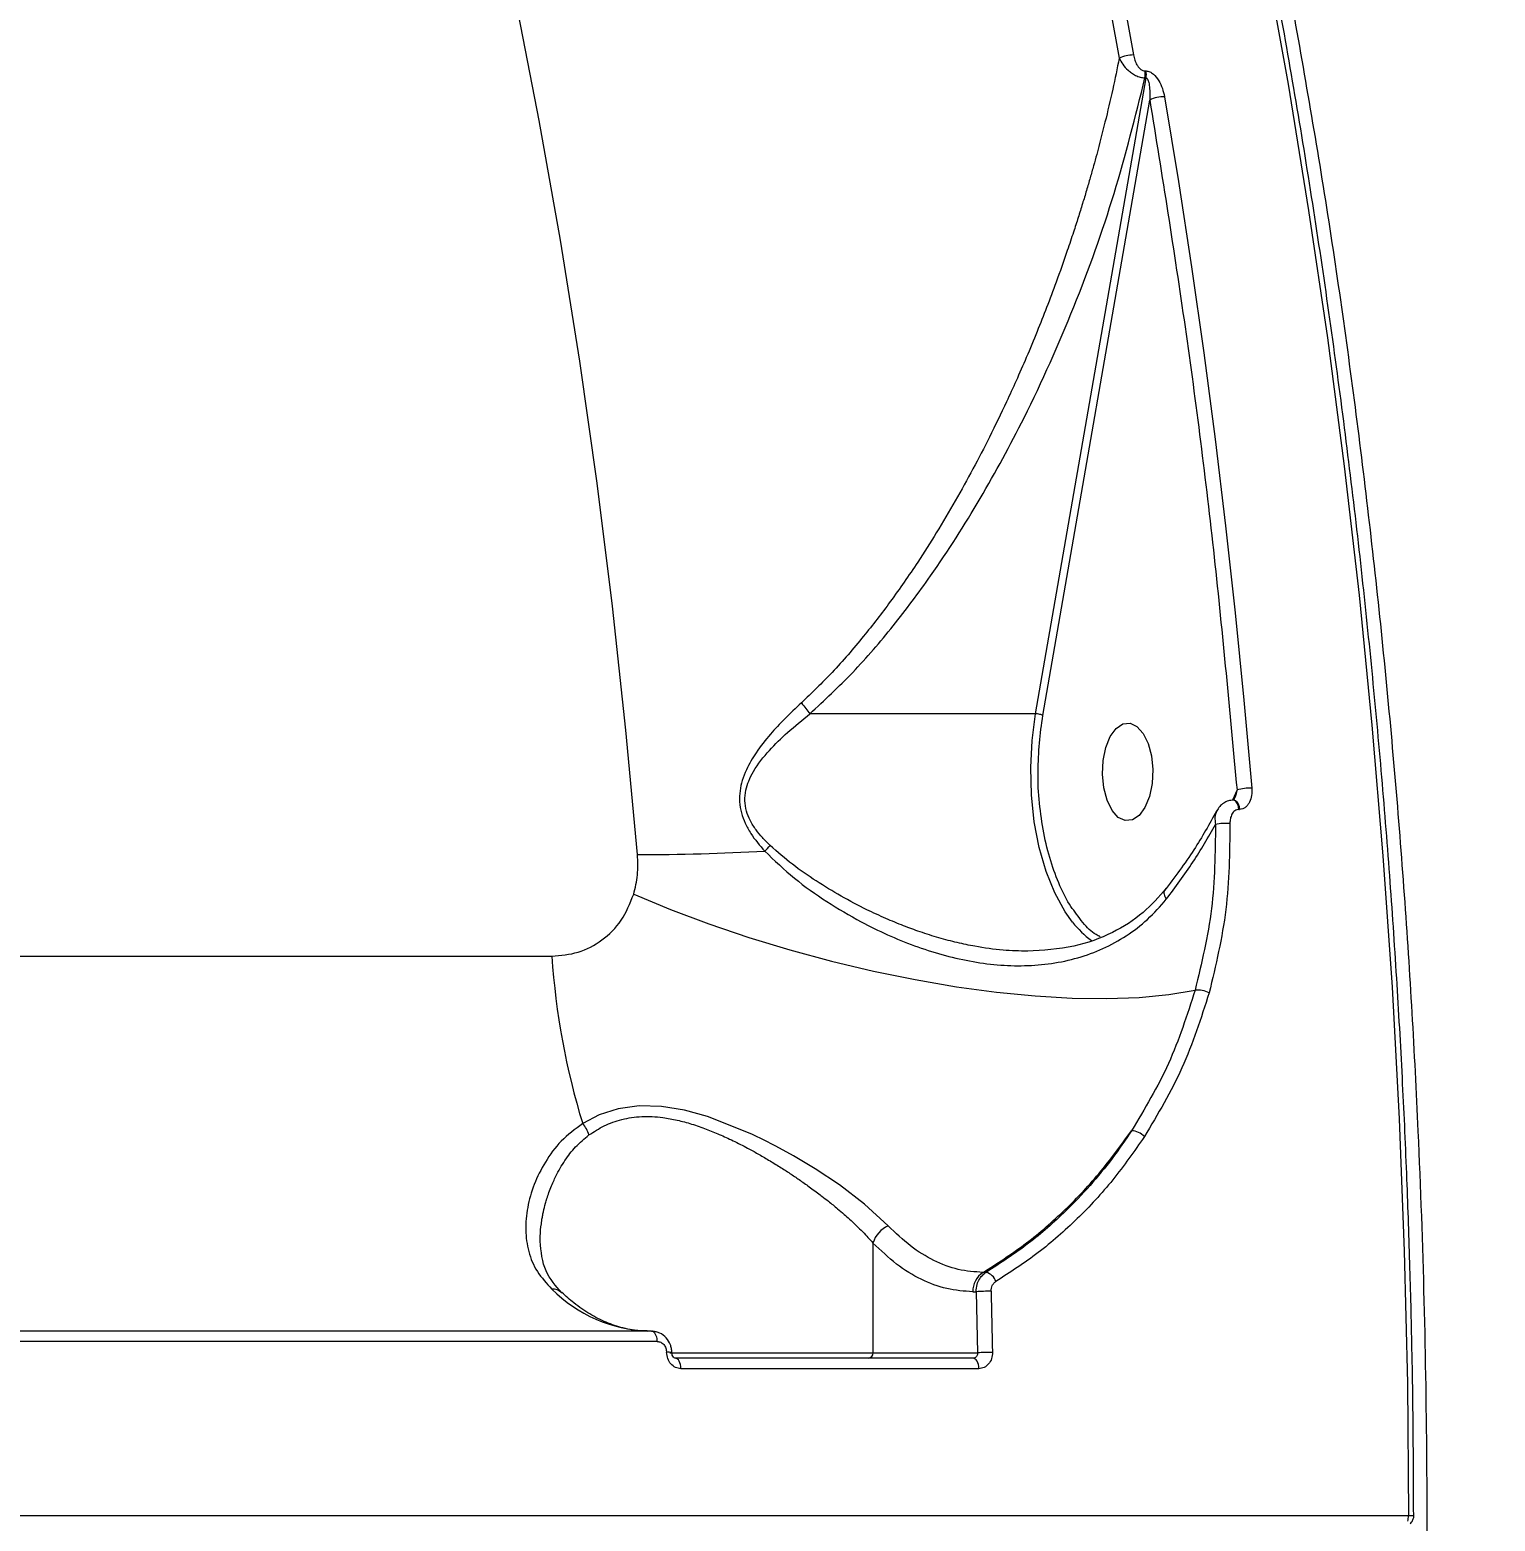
# Model space of a CAD drawing. Header units: millimetres. Extents: x -6234 to 7498, y -6127 to 5103.
# Drawn here: x 3789 to 3923.9, y -1459 to -1321.7 of the extents above; entities that cross this region are included whole.
import ezdxf

# ---------------------------------------------------------------- set-up
doc = ezdxf.new("R2010")
doc.units = ezdxf.units.MM
for name, color, linetype in [('DIKOM_ОБЪЕКТ', 7, 'Continuous'), ('DIKOM_РАЗМЕР_ЗОНА', 7, 'Continuous'), ('DIKOM_РАЗМЕР_ОБЪЕКТА', 7, 'Continuous')]:
    doc.layers.add(name, color=color, linetype=linetype)
doc.styles.add('style1', font='arial.ttf', dxfattribs={"width": 0.8})
doc.dimstyles.new('1-50', dxfattribs={"dimtxt": 300, "dimasz": 200, "dimexe": 100, "dimexo": 0, "dimgap": 100, "dimtad": 1, "dimtxsty": 'style1', "dimcen": 200, "dimclrd": 7, "dimclre": 7, "dimclrt": 7, "dimadec": 1, "dimazin": 2, "dimtfac": 1, "dimtmove": 0, "dimatfit": 2, "dimfxl": 0, "dimlwd": 25, "dimlwe": 18, "dimarcsym": 0})

# ---------------------------------------------------------------- blocks, each defined once
blk = doc.blocks.new('*D10')
at = {"layer": 'Defpoints', "color": 0, "transparency": 16777216}
for p in [(5627.97, 903.07), (-3229.39, -1461.51), (5627.97, -5097.58)]:
    blk.add_point(p, dxfattribs=at)
at = {"layer": 'DIKOM_РАЗМЕР_ОБЪЕКТА', "color": 7, "lineweight": 18, "transparency": 16777216}
for p, q in [((5627.97, 903.07), (5627.97, -5197.58)), ((-3229.39, -1461.51), (-3229.39, -5197.58))]:
    blk.add_line(p, q, dxfattribs=at)
at = {"layer": 'DIKOM_РАЗМЕР_ОБЪЕКТА', "color": 7, "lineweight": 25, "transparency": 16777216}
blk.add_line((-3029.39, -5097.58), (5427.97, -5097.58), dxfattribs=at)
at = {"layer": 'DIKOM_РАЗМЕР_ОБЪЕКТА', "color": 7, "transparency": 16777216}
for points in [[(-3029.39, -5064.25), (-3029.39, -5130.92), (-3229.39, -5097.58)], [(5427.97, -5064.25), (5427.97, -5130.92), (5627.97, -5097.58)]]:
    blk.add_solid(points, dxfattribs=at)
at = {"layer": 'DIKOM_РАЗМЕР_ОБЪЕКТА', "color": 7, "lineweight": 40, "transparency": 16777216, "insert": (1488.3, -4844.41), "char_height": 300, "attachment_point": 5, "style": 'style1'}
blk.add_mtext('8850', dxfattribs=at)
blk = doc.blocks.new('*D13')
at = {"layer": 'Defpoints', "color": 0, "transparency": 16777216}
for p in [(7498.07, 1778.2), (-5229.39, -1831.36), (7498.07, -6026.74)]:
    blk.add_point(p, dxfattribs=at)
at = {"layer": 'DIKOM_РАЗМЕР_ЗОНА', "color": 7, "lineweight": 18, "transparency": 16777216}
for p, q in [((7498.07, 1778.2), (7498.07, -6126.74)), ((-5229.39, -1831.36), (-5229.39, -6126.74))]:
    blk.add_line(p, q, dxfattribs=at)
at = {"layer": 'DIKOM_РАЗМЕР_ЗОНА', "color": 7, "lineweight": 25, "transparency": 16777216}
blk.add_line((-5029.39, -6026.74), (7298.07, -6026.74), dxfattribs=at)
at = {"layer": 'DIKOM_РАЗМЕР_ЗОНА', "color": 7, "transparency": 16777216}
for points in [[(-5029.39, -5993.4), (-5029.39, -6060.07), (-5229.39, -6026.74)], [(7298.07, -5993.4), (7298.07, -6060.07), (7498.07, -6026.74)]]:
    blk.add_solid(points, dxfattribs=at)
at = {"layer": 'DIKOM_РАЗМЕР_ЗОНА', "color": 7, "transparency": 16777216, "insert": (1560.69, -5773.56), "char_height": 300, "attachment_point": 5, "style": 'style1'}
blk.add_mtext('12750', dxfattribs=at)

msp = doc.modelspace()

# ---------------------------------------------------------------- linework, layer by layer
at = {"layer": 'DIKOM_ОБЪЕКТ', "color": 7, "linetype": 'Continuous', "lineweight": 15}
for p, q in [((3891.669, -1325.525), (3891.774, -1325.525)), ((3881.606, -1384.694), (3891.774, -1326.164)), ((3891.669, -1326.164), (3891.774, -1326.164)), ((3882.278, -1384.856), (3892.119, -1328.205)), ((3881.606, -1384.694), (3860.822, -1384.694)), ((3900.144, -1391.693), (3899.725, -1392.655)), ((3899.878, -1392.644), (3899.803, -1392.644)), ((3900.311, -1393.486), (3900.386, -1393.486)), ((3537.056, -1407.003), (3837.064, -1407.003)), ((3866.631, -1433.404), (3866.631, -1443.506)), ((3877.045, -1436.109), (3876.761, -1436.109)), ((3875.821, -1437.893), (3876.129, -1437.893)), ((3876.129, -1437.893), (3876.259, -1443.506)), ((3846.238, -1441.506), (3775.093, -1441.506)), ((3846.753, -1442.465), (3775.608, -1442.465)), ((3846.238, -1441.506), (3846.33, -1441.522)), ((3847.939, -1443.506), (3866.631, -1443.506)), ((3875.859, -1444.006), (3848.429, -1444.006)), ((3866.631, -1443.506), (3876.259, -1443.506)), ((3876.374, -1444.971), (3848.944, -1444.971)), ((3915.932, -1458.503), (3501.063, -1458.503))]:
    msp.add_line(p, q, dxfattribs=at)
at = {"layer": 'DIKOM_ОБЪЕКТ', "color": 7, "linetype": 'Continuous', "lineweight": 15, "flags": 128}
for points in [[(3844.95, -1397.658), (3843.888, -1386.19), (3842.647, -1374.791), (3841.227, -1363.47), (3839.63, -1352.239), (3837.857, -1341.107), (3835.91, -1330.086), (3833.791, -1319.185), (3831.502, -1308.414), (3829.045, -1297.785), (3826.422, -1287.305), (3823.635, -1276.986), (3820.688, -1266.836), (3817.582, -1256.866), (3814.322, -1247.085), (3810.909, -1237.501), (3807.347, -1228.123), (3803.64, -1218.961), (3799.791, -1210.022), (3795.803, -1201.316), (3791.68, -1192.85), (3787.426, -1184.632)], [(3876.689, -1218.262), (3880.22, -1228.34), (3883.599, -1238.613), (3886.823, -1249.072), (3889.889, -1259.708), (3892.795, -1270.513), (3895.538, -1281.476), (3898.117, -1292.59), (3900.527, -1303.844), (3902.769, -1315.23), (3904.84, -1326.736), (3906.738, -1338.355), (3908.462, -1350.076), (3910.009, -1361.889), (3911.379, -1373.784), (3912.571, -1385.751), (3913.584, -1397.781), (3914.417, -1409.862), (3915.068, -1421.985), (3915.538, -1434.14), (3915.826, -1446.316), (3915.932, -1458.503)], [(3875.171, -1261.311), (3877.226, -1268.933), (3879.2, -1276.635), (3881.093, -1284.414), (3882.903, -1292.267), (3884.629, -1300.191), (3886.272, -1308.181), (3887.83, -1316.235), (3889.302, -1324.35)], [(3876.446, -1260.873), (3878.506, -1268.511), (3880.485, -1276.231), (3882.382, -1284.027), (3884.196, -1291.897), (3885.926, -1299.838), (3887.572, -1307.846), (3889.133, -1315.919), (3890.608, -1324.051)], [(3893.466, -1327.892), (3894.75, -1335.703), (3895.955, -1343.561), (3897.081, -1351.463), (3898.128, -1359.406), (3899.094, -1367.388), (3899.98, -1375.404), (3900.785, -1383.453), (3901.509, -1391.531)], [(3885.002, -1403.866), (3884.323, -1402.911), (3883.375, -1401.185), (3882.574, -1399.199), (3881.938, -1396.999), (3881.482, -1394.636), (3881.217, -1392.166), (3881.149, -1389.647), (3881.28, -1387.136), (3881.606, -1384.694)], [(3892.081, -1392.297), (3891.673, -1393.303), (3891.135, -1394.046), (3890.512, -1394.465), (3889.853, -1394.526), (3889.212, -1394.224), (3888.641, -1393.584), (3888.186, -1392.657), (3887.883, -1391.518), (3887.758, -1390.261), (3887.821, -1388.986), (3888.066, -1387.797), (3888.474, -1386.79), (3889.011, -1386.047), (3889.635, -1385.628), (3890.294, -1385.567), (3890.935, -1385.869), (3891.506, -1386.509), (3891.961, -1387.436), (3892.264, -1388.575), (3892.388, -1389.832), (3892.326, -1391.107), (3892.081, -1392.297)], [(3900.311, -1393.486), (3900.268, -1393.215), (3900.187, -1392.978), (3900.075, -1392.795), (3899.941, -1392.68), (3899.798, -1392.644)], [(3899.878, -1392.644), (3900.016, -1392.68), (3900.15, -1392.795), (3900.262, -1392.978), (3900.343, -1393.215), (3900.386, -1393.486)], [(3844.598, -1401.3), (3847.978, -1402.707), (3851.527, -1404.039), (3855.208, -1405.284), (3858.985, -1406.43), (3862.821, -1407.465), (3866.678, -1408.379), (3870.519, -1409.163), (3874.304, -1409.809), (3877.998, -1410.311), (3881.562, -1410.664), (3884.963, -1410.864), (3888.166, -1410.909), (3891.14, -1410.8), (3893.855, -1410.536), (3896.285, -1410.122)], [(3868.032, -1431.818), (3865.849, -1429.814), (3863.54, -1428.061), (3861.301, -1426.572), (3859.32, -1425.386), (3857.693, -1424.493), (3856.479, -1423.874), (3855.725, -1423.511), (3855.532, -1423.42), (3855.482, -1423.397), (3855.468, -1423.391), (3855.464, -1423.389), (3855.463, -1423.389), (3855.463, -1423.388), (3855.463, -1423.388), (3855.463, -1423.388), (3855.463, -1423.388), (3855.463, -1423.388), (3855.463, -1423.388), (3851.389, -1421.772), (3849.27, -1421.19), (3847.155, -1420.842), (3845.097, -1420.788), (3843.172, -1421.054), (3841.429, -1421.617), (3839.906, -1422.412)], [(3877.501, -1437.841), (3877.519, -1438.544), (3877.537, -1439.247), (3877.554, -1439.951), (3877.571, -1440.654), (3877.587, -1441.357), (3877.602, -1442.061), (3877.617, -1442.764), (3877.631, -1443.468)], [(3848.944, -1444.971), (3848.931, -1444.781), (3848.9, -1444.599), (3848.851, -1444.432), (3848.787, -1444.287), (3848.71, -1444.167), (3848.623, -1444.079), (3848.528, -1444.024), (3848.429, -1444.006)], [(3876.374, -1444.971), (3876.361, -1444.781), (3876.329, -1444.599), (3876.281, -1444.432), (3876.217, -1444.287), (3876.139, -1444.167), (3876.052, -1444.079), (3875.957, -1444.024), (3875.859, -1444.006)]]:
    msp.add_lwpolyline(points, dxfattribs=at)
at = {"layer": 'DIKOM_ОБЪЕКТ', "color": 7, "linetype": 'Continuous', "lineweight": 15}
for centre, radius, start, end in [((3890.595, -1326.997), 2.946, 89.73941, 116.03401), ((3889.803, -1325.845), 1.893, 350.28905, 9.71095), ((3889.908, -1325.845), 1.893, 350.28905, 9.71095), ((3893.434, -1330.803), 2.911, 89.36908, 116.83866), ((3901.465, -1396.993), 5.463, 89.53017, 103.99035), ((3899.113, -1399.576), 4.796, 85.45461, 101.42176), ((3844.524, -1169.905), 227.753, 270.10708, 273.05438), ((3832.897, -1373.307), 33.793, 314.68153, 315.90666), ((3891.643, -1398.76), 8.377, 217.55821, 234.28949), ((3904.436, -1402.542), 67.519, 183.78859, 197.11489), ((3896.424, -1412.824), 2.706, 64.70363, 92.93026), ((3837.679, -1424.324), 2.935, 17.16242, 40.63147), ((3890.283, -1424.949), 1.893, 45.09121, 85.20014), ((3869.053, -1434.131), 2.529, 113.82119, 163.28805), ((3877.877, -1437.836), 2.056, 122.8605, 181.59228), ((3876.715, -1437.368), 1.302, 18.86209, 75.30867), ((3846.373, -1428.393), 13.122, 224.8593, 267.92855), ((3837.107, -1438.963), 1.315, 48.61847, 91.53203), ((3877.453, -1454.827), 16.986, 89.83838, 94.46947), ((3845.793, -1442.329), 0.969, 351.91476, 56.38318), ((3847.782, -1445.794), 2.331, 81.7731, 93.72218), ((3866.164, -1443.539), 0.469, 274.74497, 4.04119), ((3877.583, -1466.411), 22.944, 89.88019, 93.3079), ((3914.15, -1458.515), 1.782, 344.00989, 0.37091), ((3916.087, -1495.232), 36.729, 89.48442, 90.24093)]:
    msp.add_arc(centre, radius, start, end, dxfattribs=at)
for points, knots in [([(3916.411, -1458.505), (3916.397, -1454.968), (3916.376, -1449.841), (3916.239, -1442.078), (3916.066, -1435.11), (3915.775, -1426.798), (3915.378, -1418.063), (3914.859, -1408.915), (3914.214, -1399.484), (3913.439, -1389.846), (3912.529, -1380.059), (3911.484, -1370.169), (3910.301, -1360.211), (3908.979, -1350.214), (3907.52, -1340.202), (3905.921, -1330.196), (3904.185, -1320.213), (3902.31, -1310.271), (3900.298, -1300.383), (3898.149, -1290.562), (3895.866, -1280.821), (3893.448, -1271.17), (3890.898, -1261.62), (3888.218, -1252.181), (3885.408, -1242.863), (3882.471, -1233.673), (3879.409, -1224.621), (3876.224, -1215.715), (3872.917, -1206.962), (3869.493, -1198.37), (3865.951, -1189.946), (3862.295, -1181.697), (3858.529, -1173.629), (3854.653, -1165.748), (3850.67, -1158.061), (3846.585, -1150.573), (3842.398, -1143.29), (3838.114, -1136.217), (3833.734, -1129.36), (3829.261, -1122.722), (3824.699, -1116.31), (3820.05, -1110.126), (3815.317, -1104.176), (3810.502, -1098.464), (3805.609, -1092.994), (3800.641, -1087.768), (3795.599, -1082.792), (3790.487, -1078.067), (3785.307, -1073.599), (3780.063, -1069.389), (3774.755, -1065.442), (3769.387, -1061.76), (3763.962, -1058.344), (3758.48, -1055.208), (3753.231, -1052.465), (3749.792, -1050.907), (3748.213, -1050.192)], [0, 0, 0, 0, 0.0188203, 0.0272905, 0.0413382, 0.0559454, 0.0716291, 0.0880071, 0.1049248, 0.1222587, 0.1399212, 0.1578472, 0.1759879, 0.1943055, 0.2127706, 0.2313597, 0.2500539, 0.2688381, 0.2876992, 0.306627, 0.3256122, 0.3446475, 0.3637262, 0.3828431, 0.4019932, 0.4211724, 0.4403769, 0.4596039, 0.4788505, 0.4981141, 0.5173929, 0.536685, 0.5559886, 0.5753029, 0.5946264, 0.6139584, 0.633298, 0.652645, 0.6719989, 0.69136, 0.7107282, 0.7301036, 0.7494873, 0.76888, 0.7882826, 0.8076968, 0.827124, 0.8465663, 0.8660261, 0.885506, 0.9050094, 0.9245393, 0.9440999, 0.9636954, 0.9833306, 1, 1, 1, 1]), ([(3701.439, -1879.463), (3705.145, -1879.37), (3712.807, -1879.177), (3724.357, -1877.311), (3736.021, -1874.282), (3747.484, -1870.04), (3758.717, -1864.663), (3769.69, -1858.188), (3780.378, -1850.665), (3790.756, -1842.143), (3800.802, -1832.674), (3810.497, -1822.31), (3819.822, -1811.103), (3828.762, -1799.108), (3837.303, -1786.38), (3845.432, -1772.973), (3853.139, -1758.94), (3860.417, -1744.338), (3866.058, -1731.87), (3870.27, -1721.875), (3873.217, -1714.557), (3876.065, -1707.153), (3878.814, -1699.668), (3881.465, -1692.108), (3884.017, -1684.479), (3887.146, -1674.669), (3890.739, -1662.598), (3894.655, -1648.171), (3898.673, -1631.871), (3902.654, -1613.652), (3906.443, -1593.49), (3909.655, -1573.267), (3912.304, -1553.048), (3914.253, -1534.356), (3915.648, -1517.198), (3916.612, -1501.543), (3917.272, -1485.848), (3917.628, -1470.134), (3917.682, -1454.425), (3917.433, -1438.741), (3916.811, -1421.025), (3915.66, -1401.329), (3913.812, -1379.748), (3911.382, -1358.426), (3908.429, -1337.385), (3905.994, -1323.657), (3904.777, -1316.799)], [0, 0, 0, 0, 0.02681194, 0.05542504, 0.08379633, 0.11192601, 0.13981433, 0.1674607, 0.19486569, 0.22202898, 0.24895069, 0.2756308, 0.30206911, 0.32826591, 0.35422113, 0.37993469, 0.40540662, 0.43063688, 0.45562558, 0.46722256, 0.47876019, 0.49023825, 0.50165693, 0.51301602, 0.52431562, 0.53555577, 0.55600722, 0.5762587, 0.59631027, 0.62332973, 0.64997745, 0.6762534, 0.70215764, 0.72769013, 0.74729298, 0.76687249, 0.78642873, 0.80596157, 0.82547115, 0.84495737, 0.86442027, 0.89162766, 0.91878933, 0.94590529, 0.9729755, 1, 1, 1, 1]), ([(3889.302, -1324.35), (3889.106, -1325.302), (3888.701, -1327.266), (3888.006, -1330.218), (3887.401, -1332.564), (3886.934, -1334.268), (3886.622, -1335.373), (3886.282, -1336.536), (3885.914, -1337.757), (3885.516, -1339.035), (3885.053, -1340.473), (3884.388, -1342.463), (3883.568, -1344.78), (3882.634, -1347.266), (3881.721, -1349.575), (3880.783, -1351.829), (3879.839, -1353.986), (3878.722, -1356.431), (3877.412, -1359.139), (3875.84, -1362.177), (3874.211, -1365.123), (3872.514, -1367.984), (3870.538, -1371.093), (3868.324, -1374.288), (3865.702, -1377.687), (3862.993, -1380.839), (3860.99, -1382.772), (3860.035, -1383.694)], [0, 0, 0, 0, 0.044239, 0.0913227, 0.1375185, 0.1538259, 0.1710783, 0.1892739, 0.2084058, 0.2284746, 0.2494734, 0.2762451, 0.322589, 0.3595202, 0.3949594, 0.4334205, 0.4683444, 0.49975, 0.5530181, 0.6019451, 0.6515445, 0.7022951, 0.7494158, 0.8148463, 0.8746813, 0.9402716, 1, 1, 1, 1]), ([(3889.302, -1324.35), (3889.399, -1324.539), (3889.597, -1324.926), (3890.017, -1325.387), (3890.434, -1325.72), (3890.811, -1325.944), (3891.239, -1326.118), (3891.523, -1326.148), (3891.669, -1326.164)], [0, 0, 0, 0, 0.2194815, 0.4499522, 0.5741124, 0.7062046, 0.849045, 1, 1, 1, 1]), ([(3890.608, -1324.051), (3890.643, -1324.208), (3890.712, -1324.521), (3890.887, -1324.903), (3891.075, -1325.179), (3891.25, -1325.359), (3891.452, -1325.498), (3891.599, -1325.516), (3891.669, -1325.525)], [0, 0, 0, 0, 0.2485731, 0.498016, 0.6298428, 0.7489492, 0.8791373, 1, 1, 1, 1]), ([(3891.774, -1325.525), (3891.831, -1325.529), (3891.947, -1325.538), (3892.179, -1325.621), (3892.557, -1325.875), (3892.967, -1326.414), (3893.3, -1327.137), (3893.411, -1327.64), (3893.466, -1327.892)], [0, 0, 0, 0, 0.06211725, 0.12604002, 0.25133947, 0.50074572, 0.75036896, 1, 1, 1, 1]), ([(3860.815, -1384.691), (3862.154, -1383.447), (3864.864, -1380.927), (3868.539, -1376.62), (3872.516, -1371.313), (3876.591, -1364.925), (3881.062, -1356.664), (3885.246, -1347.279), (3889.018, -1336.807), (3890.785, -1329.715), (3891.669, -1326.164)], [0, 0, 0, 0, 0.0820556, 0.1662034, 0.2511452, 0.3759826, 0.5012257, 0.6675567, 0.8335297, 1, 1, 1, 1]), ([(3891.774, -1326.164), (3891.785, -1326.165), (3891.809, -1326.168), (3891.858, -1326.2), (3891.951, -1326.328), (3892.042, -1326.648), (3892.133, -1327.295), (3892.125, -1327.841), (3892.119, -1328.205)], [0, 0, 0, 0, 0.0183774, 0.03874, 0.0899365, 0.2500277, 0.5002894, 1, 1, 1, 1]), ([(3892.119, -1328.205), (3893.237, -1335.144), (3895.473, -1349.024), (3898.153, -1370.224), (3899.48, -1384.537), (3900.144, -1391.693)], [0, 0, 0, 0, 0.3333139, 0.6666817, 1, 1, 1, 1]), ([(3944.767, -1384.984), (3945.217, -1390.489), (3946.118, -1401.515), (3947.007, -1418.223), (3947.552, -1435.048), (3947.716, -1451.97), (3947.517, -1467.889), (3947.027, -1482.794), (3946.315, -1496.69), (3945.339, -1510.64), (3944.095, -1524.624), (3942.577, -1538.622), (3940.812, -1552.374), (3938.811, -1565.875), (3936.584, -1579.121), (3934.088, -1592.335), (3931.321, -1605.494), (3928.278, -1618.575), (3925.169, -1630.729), (3922.044, -1641.973), (3918.951, -1652.331), (3915.666, -1662.59), (3912.188, -1672.734), (3908.516, -1682.748), (3904.648, -1692.615), (3899.756, -1704.301), (3893.685, -1717.616), (3886.259, -1732.273), (3878.333, -1746.33), (3871.139, -1757.77), (3864.875, -1766.881), (3859.696, -1773.94), (3854.356, -1780.694), (3850.38, -1785.49), (3848.154, -1787.923), (3847.793, -1788.318)], [0, 0, 0, 0, 0.035495, 0.0711034, 0.1068249, 0.142659, 0.1786056, 0.2078956, 0.2374131, 0.2671579, 0.2971299, 0.3273291, 0.3577552, 0.3868608, 0.4162541, 0.445935, 0.4759033, 0.5061593, 0.5367026, 0.5617131, 0.5869469, 0.6124039, 0.6380843, 0.6639879, 0.6901148, 0.7164651, 0.7591829, 0.8024979, 0.8464101, 0.8909197, 0.9166243, 0.9425238, 0.9686188, 0.994909, 1, 1, 1, 1]), ([(3860.035, -1383.694), (3859.519, -1384.176), (3858.53, -1385.098), (3857.124, -1386.612), (3855.904, -1388.155), (3855.047, -1389.6), (3854.579, -1390.795), (3854.355, -1391.786), (3854.318, -1392.798), (3854.488, -1393.808), (3854.85, -1394.783), (3855.519, -1396.005), (3856.208, -1396.807), (3856.66, -1397.335)], [0, 0, 0, 0, 0.1305041, 0.2497688, 0.3846708, 0.49862, 0.5640249, 0.623934, 0.6867535, 0.7491351, 0.809283, 0.874635, 1, 1, 1, 1]), ([(3857.168, -1396.821), (3856.923, -1396.58), (3856.46, -1396.125), (3855.832, -1395.354), (3855.32, -1394.543), (3854.95, -1393.636), (3854.799, -1392.685), (3854.889, -1391.742), (3855.178, -1390.837), (3855.831, -1389.558), (3857.035, -1388.053), (3858.81, -1386.32), (3860.125, -1385.257), (3860.822, -1384.694)], [0, 0, 0, 0, 0.0665752, 0.1254969, 0.1916214, 0.2509368, 0.3132654, 0.3768315, 0.4357075, 0.5020363, 0.6648076, 0.8223218, 1, 1, 1, 1]), ([(3860.035, -1383.694), (3860.182, -1383.864), (3860.476, -1384.205), (3860.702, -1384.529), (3860.815, -1384.691)], [0, 0, 0, 0, 0.49998458, 1, 1, 1, 1]), ([(3860.822, -1384.694), (3860.82, -1384.694), (3860.819, -1384.694), (3860.816, -1384.693), (3860.816, -1384.692), (3860.815, -1384.691)], [0, 0, 0, 0, 0.5405519, 0.795037, 1, 1, 1, 1]), ([(3882.278, -1384.856), (3882.24, -1384.835), (3882.163, -1384.793), (3881.984, -1384.739), (3881.786, -1384.702), (3881.666, -1384.697), (3881.606, -1384.694)], [0, 0, 0, 0, 0.24988094, 0.50006623, 0.74985098, 1, 1, 1, 1]), ([(3881.836, -1390.026), (3881.854, -1389.139), (3881.891, -1387.38), (3882.15, -1385.693), (3882.278, -1384.856)], [0, 0, 0, 0, 0.50406788, 1, 1, 1, 1]), ([(3885.373, -1403.124), (3885.195, -1402.896), (3884.625, -1402.167), (3883.805, -1400.533), (3882.952, -1398.268), (3882.31, -1395.687), (3881.942, -1392.935), (3881.795, -1391.011), (3881.835, -1390.051), (3881.836, -1390.026)], [0, 0, 0, 0, 0.0805994, 0.2578709, 0.4407002, 0.6264514, 0.8122014, 0.9950343, 1, 1, 1, 1]), ([(3900.144, -1391.693), (3900.098, -1391.942), (3900.045, -1392.227), (3899.908, -1392.49), (3899.891, -1392.523)], [0, 0, 0, 0, 0.8732617, 1, 1, 1, 1]), ([(3901.509, -1391.531), (3901.514, -1391.756), (3901.522, -1392.207), (3901.359, -1392.735), (3901.145, -1393.09), (3900.931, -1393.306), (3900.677, -1393.458), (3900.482, -1393.477), (3900.386, -1393.486)], [0, 0, 0, 0, 0.2496972, 0.4988756, 0.627732, 0.749496, 0.8769131, 1, 1, 1, 1]), ([(3899.798, -1392.644), (3899.647, -1392.657), (3899.334, -1392.685), (3898.903, -1392.899), (3898.534, -1393.219), (3898.366, -1393.495), (3898.282, -1393.632)], [0, 0, 0, 0, 0.2349016, 0.4879171, 0.7448132, 1, 1, 1, 1]), ([(3899.899, -1392.522), (3899.877, -1392.564), (3899.847, -1392.62), (3899.822, -1392.645), (3899.816, -1392.652)], [0, 0, 0, 0, 0.7556392, 1, 1, 1, 1]), ([(3898.26, -1393.638), (3897.599, -1394.833), (3896.22, -1397.325), (3894.395, -1399.74), (3893.446, -1400.996)], [0, 0, 0, 0, 0.4797399, 1, 1, 1, 1]), ([(3898.281, -1393.647), (3898.209, -1393.829), (3898.062, -1394.196), (3898.129, -1394.647), (3898.163, -1394.875)], [0, 0, 0, 0, 0.4929918, 1, 1, 1, 1]), ([(3900.311, -1393.486), (3900.246, -1393.493), (3900.113, -1393.506), (3899.88, -1393.643), (3899.661, -1393.92), (3899.511, -1394.338), (3899.499, -1394.643), (3899.493, -1394.795)], [0, 0, 0, 0, 0.1227306, 0.2511956, 0.5008362, 0.7502331, 1, 1, 1, 1]), ([(3893.635, -1401.763), (3894.48, -1400.635), (3896.174, -1398.375), (3897.499, -1396.043), (3898.163, -1394.875)], [0, 0, 0, 0, 0.499046, 1, 1, 1, 1]), ([(3898.163, -1394.875), (3898.132, -1397.479), (3898.07, -1402.685), (3896.88, -1407.643), (3896.285, -1410.122)], [0, 0, 0, 0, 0.5000449, 1, 1, 1, 1]), ([(3899.493, -1394.795), (3899.462, -1397.455), (3899.399, -1402.776), (3898.186, -1407.844), (3897.58, -1410.378)], [0, 0, 0, 0, 0.4999998, 1, 1, 1, 1]), ([(3856.66, -1397.335), (3857.553, -1398.188), (3859.333, -1399.887), (3862.36, -1402.009), (3866.025, -1404.183), (3870.427, -1406.169), (3875.515, -1407.606), (3880.625, -1408.068), (3884.745, -1407.481), (3887.822, -1406.358), (3889.975, -1405.174), (3891.96, -1403.673), (3893.074, -1402.402), (3893.635, -1401.763)], [0, 0, 0, 0, 0.0841764, 0.1676375, 0.2513594, 0.3757526, 0.5006828, 0.6249803, 0.7497147, 0.8123484, 0.8748891, 0.9370423, 1, 1, 1, 1]), ([(3880.886, -1406.538), (3880.128, -1406.522), (3878.511, -1406.488), (3876.336, -1406.174), (3874.366, -1405.764), (3872.678, -1405.319), (3871.029, -1404.797), (3869.398, -1404.199), (3867.765, -1403.524), (3865.838, -1402.629), (3863.686, -1401.496), (3861.395, -1400.103), (3859.183, -1398.584), (3857.841, -1397.41), (3857.168, -1396.821)], [0, 0, 0, 0, 0.0908523, 0.1937694, 0.2583039, 0.3256028, 0.3956901, 0.4570761, 0.5240522, 0.5966148, 0.69776, 0.7984646, 0.8989584, 1, 1, 1, 1]), ([(3844.598, -1401.3), (3844.74, -1400.714), (3845.026, -1399.538), (3844.975, -1398.286), (3844.95, -1397.658)], [0, 0, 0, 0, 0.49875144, 1, 1, 1, 1]), ([(3837.064, -1407.003), (3837.884, -1406.931), (3839.525, -1406.786), (3841.731, -1405.614), (3843.583, -1403.817), (3844.259, -1402.14), (3844.598, -1401.3)], [0, 0, 0, 0, 0.2497445, 0.4995765, 0.7493073, 1, 1, 1, 1]), ([(3893.635, -1400.757), (3892.95, -1401.532), (3891.502, -1403.17), (3888.623, -1404.983), (3885.046, -1406.301), (3882.285, -1406.462), (3880.834, -1406.547)], [0, 0, 0, 0, 0.2104236, 0.4448901, 0.7081404, 1, 1, 1, 1]), ([(3893.495, -1400.941), (3893.49, -1400.945), (3893.441, -1400.982), (3893.415, -1401.103), (3893.42, -1401.352), (3893.55, -1401.601), (3893.635, -1401.763)], [0, 0, 0, 0, 0.0313562, 0.286831, 0.5367509, 1, 1, 1, 1]), ([(3887.537, -1405.221), (3887.413, -1405.157), (3886.856, -1404.868), (3886.117, -1404.165), (3885.563, -1403.39), (3885.373, -1403.124)], [0, 0, 0, 0, 0.1581576, 0.7103508, 1, 1, 1, 1]), ([(3896.285, -1410.122), (3895.544, -1412.42), (3894.062, -1417.017), (3891.648, -1421.048), (3890.442, -1423.063)], [0, 0, 0, 0, 0.5000061, 1, 1, 1, 1]), ([(3897.58, -1410.378), (3896.824, -1412.727), (3895.313, -1417.426), (3892.851, -1421.548), (3891.62, -1423.609)], [0, 0, 0, 0, 0.49999874, 1, 1, 1, 1]), ([(3840.483, -1423.458), (3840.937, -1423.162), (3841.844, -1422.57), (3843.487, -1421.975), (3845.319, -1421.702), (3847.062, -1421.791), (3848.611, -1422.075), (3849.948, -1422.439), (3851.243, -1422.889), (3852.516, -1423.411), (3853.788, -1423.998), (3854.969, -1424.6), (3856.056, -1425.198), (3857.051, -1425.776), (3858.039, -1426.382), (3858.973, -1426.984), (3859.872, -1427.59), (3860.801, -1428.245), (3861.49, -1428.755), (3862.075, -1429.202), (3862.623, -1429.63), (3863.309, -1430.189), (3863.946, -1430.736), (3864.746, -1431.449), (3865.675, -1432.335), (3866.326, -1433.063), (3866.631, -1433.404)], [0, 0, 0, 0, 0.0625911, 0.1252536, 0.1877376, 0.2503399, 0.2914637, 0.3331167, 0.3757588, 0.4140392, 0.4555942, 0.500496, 0.5326457, 0.567593, 0.6053482, 0.6396481, 0.6718601, 0.7087036, 0.750182, 0.7573517, 0.7833869, 0.8217011, 0.8507084, 0.8746435, 0.9413525, 1, 1, 1, 1]), ([(3839.906, -1422.412), (3839.213, -1422.925), (3837.828, -1423.948), (3836.407, -1425.935), (3835.375, -1428.009), (3834.769, -1430.129), (3834.582, -1432.221), (3834.867, -1434.214), (3835.616, -1436.076), (3836.586, -1437.124), (3837.071, -1437.648)], [0, 0, 0, 0, 0.1255225, 0.2508037, 0.3751265, 0.5003519, 0.6252698, 0.750528, 0.8751659, 1, 1, 1, 1]), ([(3835.999, -1433.227), (3835.996, -1433.079), (3835.988, -1432.551), (3836.054, -1431.907), (3836.143, -1431.289), (3836.206, -1430.922), (3836.311, -1430.403), (3836.427, -1429.933), (3836.528, -1429.58), (3836.613, -1429.296), (3836.748, -1428.878), (3836.964, -1428.301), (3837.195, -1427.755), (3837.589, -1426.917), (3838.219, -1425.831), (3839.209, -1424.512), (3840.055, -1423.812), (3840.483, -1423.458)], [0, 0, 0, 0, 0.043765, 0.1560992, 0.1866533, 0.2219439, 0.2619707, 0.3358844, 0.3569068, 0.3634282, 0.4175793, 0.4774358, 0.5306047, 0.5770988, 0.7243987, 0.8606061, 1, 1, 1, 1]), ([(3876.761, -1436.109), (3878.033, -1435.294), (3880.597, -1433.652), (3884.155, -1430.584), (3887.509, -1427.096), (3889.459, -1424.414), (3890.442, -1423.063)], [0, 0, 0, 0, 0.2440499, 0.4920636, 0.7440467, 1, 1, 1, 1]), ([(3890.442, -1423.063), (3889.851, -1423.929), (3888.654, -1425.685), (3886.62, -1428.151), (3884.089, -1430.806), (3880.939, -1433.581), (3878.366, -1435.251), (3877.045, -1436.109)], [0, 0, 0, 0, 0.1627713, 0.3298951, 0.5013827, 0.7440048, 1, 1, 1, 1]), ([(3891.62, -1423.609), (3890.678, -1424.961), (3888.794, -1427.666), (3885.481, -1431.217), (3881.89, -1434.39), (3879.261, -1436.095), (3877.946, -1436.947)], [0, 0, 0, 0, 0.2507129, 0.5013165, 0.7506706, 1, 1, 1, 1]), ([(3876.761, -1436.109), (3875.998, -1436.055), (3874.474, -1435.949), (3872.237, -1435.085), (3870.064, -1433.771), (3868.71, -1432.47), (3868.032, -1431.818)], [0, 0, 0, 0, 0.2512271, 0.501663, 0.75007, 1, 1, 1, 1]), ([(3837.982, -1437.982), (3837.423, -1437.354), (3836.249, -1436.035), (3836.077, -1434.194), (3835.988, -1433.231)], [0, 0, 0, 0, 0.4763975, 1, 1, 1, 1]), ([(3875.821, -1437.893), (3875.019, -1437.837), (3873.418, -1437.726), (3871.062, -1436.823), (3868.774, -1435.448), (3867.346, -1434.086), (3866.631, -1433.404)], [0, 0, 0, 0, 0.2513021, 0.5017833, 0.7504685, 1, 1, 1, 1]), ([(3876.129, -1437.893), (3876.146, -1437.662), (3876.177, -1437.231), (3876.428, -1436.701), (3876.721, -1436.331), (3876.945, -1436.178), (3877.045, -1436.109)], [0, 0, 0, 0, 0.3140338, 0.5855042, 0.8141716, 1, 1, 1, 1]), ([(3877.501, -1437.841), (3877.505, -1437.749), (3877.513, -1437.565), (3877.606, -1437.311), (3877.748, -1437.091), (3877.88, -1436.995), (3877.946, -1436.947)], [0, 0, 0, 0, 0.2510133, 0.50048181, 0.75036904, 1, 1, 1, 1]), ([(3845.826, -1441.476), (3845.667, -1441.483), (3844.93, -1441.517), (3843.68, -1441.273), (3842.08, -1440.753), (3840.564, -1439.97), (3839.197, -1439.057), (3838.35, -1438.29), (3837.987, -1437.961)], [0, 0, 0, 0, 0.0612192, 0.2830115, 0.4797541, 0.671189, 0.8590312, 1, 1, 1, 1]), ([(3846.238, -1441.506), (3846.46, -1441.52), (3846.689, -1441.534), (3846.887, -1441.655), (3846.892, -1441.658)], [0, 0, 0, 0, 0.9731629, 1, 1, 1, 1]), ([(3848.115, -1443.487), (3848.106, -1443.364), (3848.089, -1443.118), (3847.946, -1442.636), (3847.619, -1442.093), (3847.03, -1441.626), (3846.564, -1441.557), (3846.33, -1441.522)], [0, 0, 0, 0, 0.12200307, 0.24525405, 0.49323088, 0.74471723, 1, 1, 1, 1]), ([(3846.753, -1442.465), (3846.866, -1442.481), (3847.091, -1442.512), (3847.38, -1442.743), (3847.584, -1443.074), (3847.615, -1443.337), (3847.63, -1443.468)], [0, 0, 0, 0, 0.2506659, 0.5000442, 0.7499167, 1, 1, 1, 1]), ([(3848.944, -1444.971), (3848.775, -1444.948), (3848.436, -1444.903), (3848.005, -1444.554), (3847.7, -1444.058), (3847.653, -1443.664), (3847.63, -1443.468)], [0, 0, 0, 0, 0.2505073, 0.5001933, 0.7499861, 1, 1, 1, 1]), ([(3848.521, -1444.022), (3848.474, -1444.019), (3848.379, -1444.014), (3848.244, -1443.903), (3848.14, -1443.724), (3848.124, -1443.567), (3848.115, -1443.487)], [0, 0, 0, 0, 0.2352982, 0.4781617, 0.7320406, 1, 1, 1, 1]), ([(3876.259, -1443.506), (3876.259, -1443.544), (3876.259, -1443.617), (3876.228, -1443.741), (3876.172, -1443.847), (3876.093, -1443.925), (3875.997, -1443.988), (3875.914, -1443.999), (3875.859, -1444.006)], [0, 0, 0, 0, 0.1477126, 0.2804695, 0.5003078, 0.6293389, 0.7558306, 1, 1, 1, 1]), ([(3877.631, -1443.468), (3877.616, -1443.665), (3877.585, -1444.058), (3877.297, -1444.555), (3876.878, -1444.903), (3876.542, -1444.949), (3876.374, -1444.971)], [0, 0, 0, 0, 0.2505845, 0.5002229, 0.7500253, 1, 1, 1, 1]), ([(3916.083, -1459.252), (3916.169, -1459.158), (3916.294, -1459.022), (3916.388, -1458.763), (3916.43, -1458.607), (3916.415, -1458.509), (3916.415, -1458.502)], [0, 0, 0, 0, 0.4474449, 0.6456486, 0.9773307, 1, 1, 1, 1])]:
    msp.add_open_spline(points, degree=3, knots=knots, dxfattribs=at)

# ---------------------------------------------------------------- dimensions: what is measured, and where the dimension line sits
at = {"layer": 'DIKOM_РАЗМЕР_ЗОНА'}
dim = msp.add_linear_dim(base=(7498.074, -6026.735), p1=(-5229.391, -1831.362), p2=(7498.074, 1778.201), text='12750', dimstyle='1-50', dxfattribs=at)
dim.commit()
dim.dimension.update_dxf_attribs({"geometry": '*D13', "text_midpoint": (1560.691, -6026.735), "dimtype": 160})
at = {"layer": 'DIKOM_РАЗМЕР_ОБЪЕКТА', "lineweight": 40}
dim = msp.add_linear_dim(base=(5627.969, -5097.582), p1=(-3229.391, -1461.506), p2=(5627.969, 903.069), text='8850', dimstyle='1-50', dxfattribs=at)
dim.commit()
dim.dimension.update_dxf_attribs({"geometry": '*D10', "text_midpoint": (1488.304, -5097.582), "dimtype": 160})

doc.saveas('drawing.dxf')
